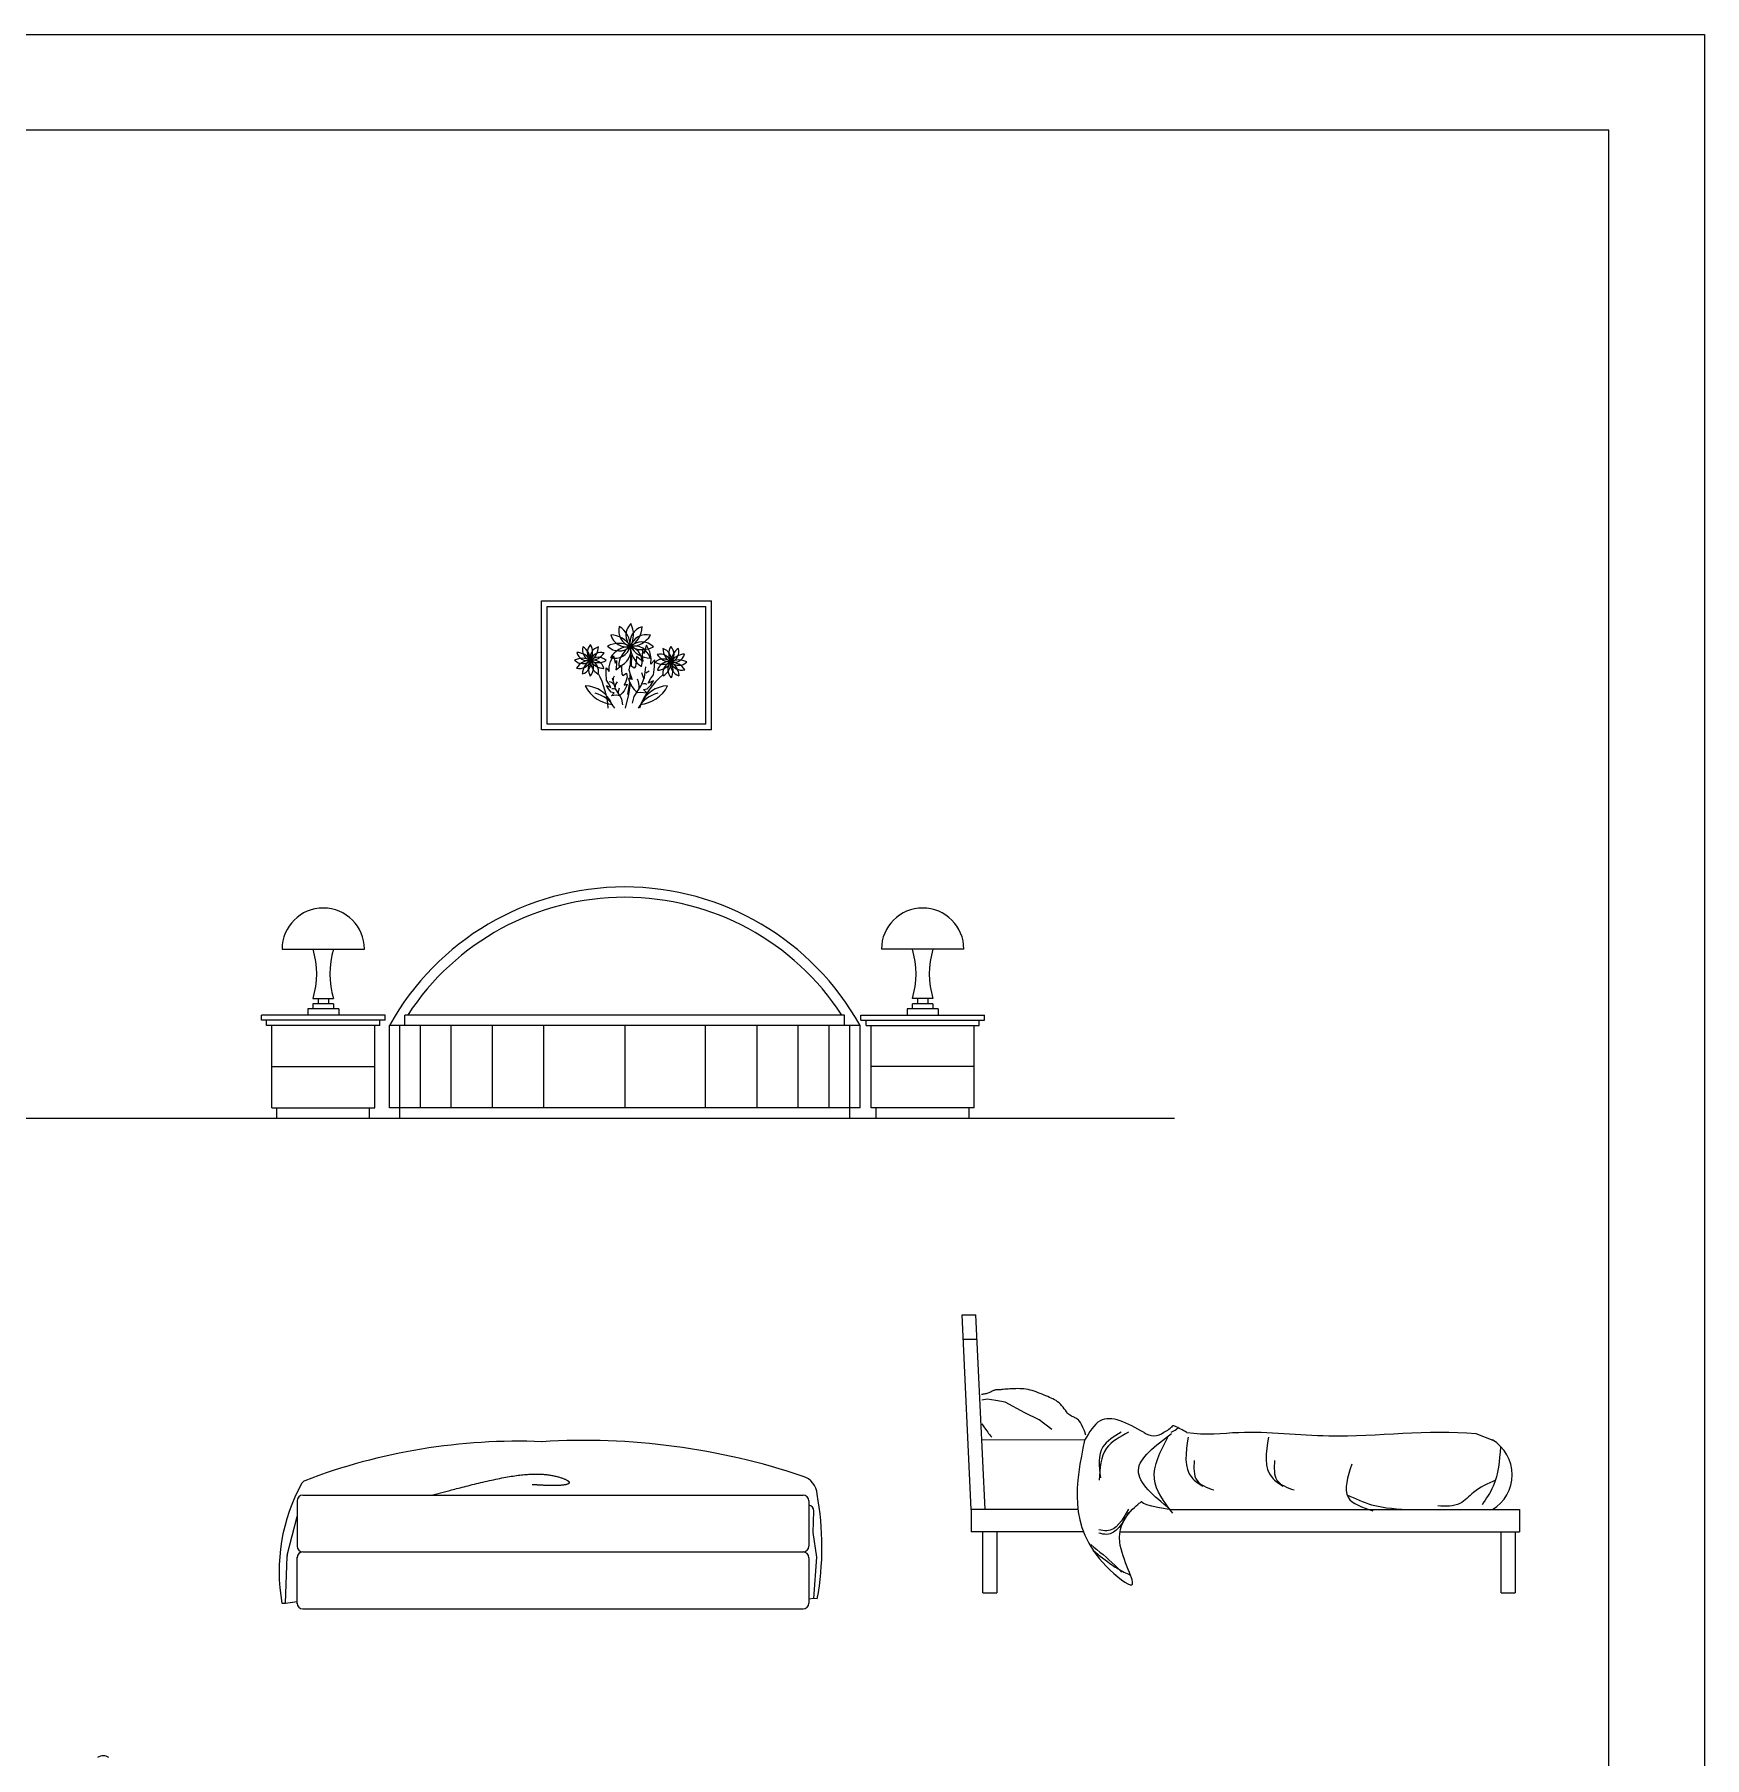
# Model space of a CAD drawing. Header units: inches. Extents: x 4.1 to 46.6, y 13.1 to 37.9.
# Drawn here: x 40.77 to 46.64, y 31.84 to 37.9 of the extents above; entities that cross this region are included whole.
import ezdxf

# ---------------------------------------------------------------- set-up
doc = ezdxf.new("R2010")
doc.units = ezdxf.units.IN
doc.header["$MEASUREMENT"] = 0
for name, color, linetype in [('02', 2, 'Continuous'), ('1', 1, 'Continuous'), ('4', 4, 'Continuous'), ('kadrbm', 4, 'Continuous')]:
    doc.layers.add(name, color=color, linetype=linetype)

# ---------------------------------------------------------------- blocks, each defined once
blk = doc.blocks.new('kadrbm')
at = {"layer": 'kadrbm', "color": 4}
blk.add_lwpolyline([(0, 0), (0, 24.7972), (21, 24.7972), (21, 0), (0, 0)], close=True, dxfattribs=at)
blk.add_lwpolyline([(20.6631, 0.3257), (20.6631, 24.4603), (0.3369, 24.4603), (0.3369, 0.3257), (20.6631, 0.3257)], dxfattribs=at)

msp = doc.modelspace()

# ---------------------------------------------------------------- linework, layer by layer
at = {"layer": '02'}
for p, q in [((42.7919, 35.6932), (42.803, 35.7125)), ((42.803, 35.7125), (42.8071, 35.6987)), ((42.8627, 35.6787), (42.8637, 35.7165)), ((42.8664, 35.676), (42.8675, 35.7162)), ((42.8841, 35.7104), (42.8833, 35.6938)), ((42.8953, 35.7016), (42.8841, 35.7104)), ((42.905, 35.7311), (42.9042, 35.7145)), ((42.9042, 35.7145), (42.9066, 35.6928)), ((42.9112, 35.7208), (42.905, 35.7311)), ((42.9135, 35.734), (42.9112, 35.7208)), ((42.9192, 35.7504), (42.9135, 35.734)), ((42.9314, 35.7265), (42.9192, 35.7504)), ((42.9353, 35.703), (42.9314, 35.7265)), ((42.9344, 35.6831), (42.9353, 35.703)), ((42.7767, 35.6502), (42.7767, 35.671)), ((42.7767, 35.671), (42.7878, 35.6572)), ((42.7781, 35.6267), (42.7767, 35.6502)), ((42.7878, 35.6738), (42.7919, 35.6932)), ((42.7878, 35.6572), (42.7878, 35.6738)), ((42.8034, 35.636), (42.8062, 35.6426)), ((42.8071, 35.6987), (42.8085, 35.6876)), ((42.8085, 35.6876), (42.8141, 35.6959)), ((42.8141, 35.6821), (42.8113, 35.6641)), ((42.8113, 35.6641), (42.821, 35.671)), ((42.8141, 35.6959), (42.8141, 35.6821)), ((42.821, 35.671), (42.8307, 35.6779)), ((42.8307, 35.6779), (42.8307, 35.6641)), ((42.8307, 35.6641), (42.8321, 35.6489)), ((42.8321, 35.6489), (42.8362, 35.6433)), ((42.8362, 35.6433), (42.8487, 35.6516)), ((42.8487, 35.6516), (42.8515, 35.6378)), ((42.861, 35.6799), (42.8569, 35.6635)), ((42.8569, 35.6635), (42.8627, 35.6449)), ((42.8755, 35.6693), (42.861, 35.6799)), ((42.8614, 35.6319), (42.8619, 35.6477)), ((42.8627, 35.6449), (42.8687, 35.6297)), ((42.8808, 35.6757), (42.8755, 35.6693)), ((42.8833, 35.6938), (42.8808, 35.6757)), ((42.9066, 35.6928), (42.8953, 35.7016)), ((42.9063, 35.6426), (42.9025, 35.653)), ((42.9092, 35.6331), (42.9063, 35.6426)), ((42.9124, 35.6364), (42.9166, 35.6738)), ((42.9167, 35.653), (42.9224, 35.6567)), ((42.9224, 35.6567), (42.929, 35.6596)), ((42.9336, 35.6316), (42.9443, 35.6461)), ((42.9485, 35.6991), (42.9344, 35.6831)), ((42.9443, 35.6461), (42.9473, 35.6742)), ((42.9473, 35.6742), (42.9485, 35.6991)), ((42.7864, 35.6143), (42.7781, 35.6267)), ((42.785, 35.5963), (42.7781, 35.6087)), ((42.7781, 35.6087), (42.7933, 35.6018)), ((42.7947, 35.5852), (42.785, 35.5963)), ((42.7933, 35.6018), (42.7864, 35.6143)), ((42.7968, 35.619), (42.7883, 35.6218)), ((42.8058, 35.5824), (42.7947, 35.5852)), ((42.7961, 35.5727), (42.8058, 35.5824)), ((42.8034, 35.6133), (42.7968, 35.619)), ((42.8034, 35.5963), (42.7968, 35.5963)), ((42.8099, 35.5963), (42.7996, 35.6341)), ((42.8034, 35.6284), (42.8034, 35.636)), ((42.8081, 35.5954), (42.8034, 35.5963)), ((42.8224, 35.5769), (42.8099, 35.5963)), ((42.81, 35.6114), (42.8166, 35.6209)), ((42.81, 35.6039), (42.81, 35.6114)), ((42.8204, 35.5888), (42.8242, 35.6001)), ((42.8204, 35.5831), (42.8204, 35.5888)), ((42.8404, 35.5893), (42.8335, 35.581)), ((42.8459, 35.6226), (42.8404, 35.6101)), ((42.8404, 35.6101), (42.8515, 35.6129)), ((42.8487, 35.6059), (42.8404, 35.5893)), ((42.8515, 35.6378), (42.8459, 35.6226)), ((42.8515, 35.6129), (42.8487, 35.6059)), ((42.8531, 35.5767), (42.8604, 35.6207)), ((42.8555, 35.6336), (42.8585, 35.6252)), ((42.8687, 35.6297), (42.8555, 35.6336)), ((42.8569, 35.5767), (42.8632, 35.6145)), ((42.8585, 35.6252), (42.8675, 35.6048)), ((42.8652, 35.6307), (42.8654, 35.6381)), ((42.8675, 35.6048), (42.8753, 35.5945)), ((42.8753, 35.5945), (42.8865, 35.5839)), ((42.8758, 35.5695), (42.8986, 35.6059)), ((42.8865, 35.5839), (42.8982, 35.5851)), ((42.8912, 35.6209), (42.8874, 35.6303)), ((42.8931, 35.6086), (42.8912, 35.6209)), ((42.8931, 35.5992), (42.8931, 35.6086)), ((42.8982, 35.5851), (42.9197, 35.5824)), ((42.8986, 35.6059), (42.9124, 35.6364)), ((42.9035, 35.6143), (42.9092, 35.6152)), ((42.9086, 35.5946), (42.922, 35.5972)), ((42.9197, 35.5824), (42.9086, 35.5946)), ((42.9092, 35.6152), (42.9148, 35.6152)), ((42.9148, 35.6152), (42.9186, 35.6133)), ((42.922, 35.5972), (42.9343, 35.61)), ((42.9246, 35.6171), (42.9336, 35.6316)), ((42.9433, 35.6245), (42.9246, 35.6171)), ((42.9343, 35.61), (42.9433, 35.6245)), ((42.8141, 35.5741), (42.7961, 35.5727)), ((42.8238, 35.5727), (42.8141, 35.5741)), ((42.8321, 35.5603), (42.8224, 35.5769)), ((42.8335, 35.581), (42.8238, 35.5727)), ((42.8362, 35.5409), (42.8321, 35.5603)), ((42.8458, 35.5292), (42.8569, 35.5767)), ((42.8697, 35.5465), (42.8758, 35.5695)), ((41.6372, 34.6808), (41.927, 34.6808)), ((44.0355, 34.6808), (43.7457, 34.6808)), ((41.7459, 34.5069), (41.8183, 34.5069)), ((41.764, 34.5069), (41.764, 34.4888)), ((41.8002, 34.5069), (41.8002, 34.4888)), ((43.9268, 34.5069), (43.8544, 34.5069)), ((43.8725, 34.5069), (43.8725, 34.4888)), ((43.9087, 34.5069), (43.9087, 34.4888)), ((41.9995, 34.4489), (41.5648, 34.4489)), ((41.5648, 34.4308), (41.5648, 34.4489)), ((41.9995, 34.4308), (41.5648, 34.4308)), ((41.5829, 34.4127), (41.5829, 34.4308)), ((41.8365, 34.4707), (41.7278, 34.4707)), ((41.7278, 34.4707), (41.7278, 34.4489)), ((41.8183, 34.4888), (41.7459, 34.4888)), ((41.7459, 34.4888), (41.7459, 34.4707)), ((41.8183, 34.4888), (41.8183, 34.4707)), ((41.8365, 34.4707), (41.8365, 34.4489)), ((41.9814, 34.4127), (41.9814, 34.4308)), ((41.9995, 34.4308), (41.9995, 34.4489)), ((43.6159, 34.4489), (42.0693, 34.4489)), ((42.0693, 34.4127), (42.0693, 34.4489)), ((43.6159, 34.4127), (43.6159, 34.4489)), ((43.6733, 34.4308), (43.6733, 34.4489)), ((43.6733, 34.4489), (44.108, 34.4489)), ((43.6733, 34.4308), (44.108, 34.4308)), ((43.6914, 34.4127), (43.6914, 34.4308)), ((43.8363, 34.4707), (43.8363, 34.4489)), ((43.9449, 34.4707), (43.8363, 34.4707)), ((43.8544, 34.4707), (43.8544, 34.4888)), ((43.9268, 34.4888), (43.8544, 34.4888)), ((43.9268, 34.4888), (43.9268, 34.4707)), ((43.9449, 34.4707), (43.9449, 34.4489)), ((44.0898, 34.4127), (44.0898, 34.4308)), ((44.108, 34.4308), (44.108, 34.4489)), ((41.9814, 34.4127), (41.5829, 34.4127)), ((41.601, 34.1229), (41.601, 34.4127)), ((41.9632, 34.1229), (41.9632, 34.4127)), ((43.6703, 34.4127), (42.0149, 34.4127)), ((42.8426, 34.4127), (42.8426, 34.1229)), ((43.6914, 34.4127), (44.0898, 34.4127)), ((43.7095, 34.1229), (43.7095, 34.4127)), ((44.0717, 34.1229), (44.0717, 34.4127)), ((41.601, 34.2678), (41.9632, 34.2678)), ((44.0717, 34.2678), (43.7095, 34.2678)), ((41.601, 34.1229), (41.9632, 34.1229)), ((41.6191, 34.0867), (41.6191, 34.1229)), ((41.9451, 34.0867), (41.9451, 34.1229)), ((43.6703, 34.1229), (42.0149, 34.1229)), ((44.0717, 34.1229), (43.7095, 34.1229)), ((43.7276, 34.0867), (43.7276, 34.1229)), ((44.0536, 34.0867), (44.0536, 34.1229)), ((42.2846, 32.7918), (42.2917, 32.7936)), ((42.2917, 32.7936), (42.2989, 32.7954)), ((42.2989, 32.7954), (42.3063, 32.7972)), ((42.3063, 32.7972), (42.3137, 32.799)), ((42.3137, 32.799), (42.3212, 32.8008)), ((42.3212, 32.8008), (42.3287, 32.8026)), ((42.3287, 32.8026), (42.3362, 32.8044)), ((42.3362, 32.8044), (42.3438, 32.8062)), ((42.3438, 32.8062), (42.3514, 32.8079)), ((42.3514, 32.8079), (42.3589, 32.8097)), ((42.3589, 32.8097), (42.3665, 32.8114)), ((42.3665, 32.8114), (42.374, 32.813)), ((42.374, 32.813), (42.3814, 32.8146)), ((42.3814, 32.8146), (42.3888, 32.8162)), ((42.3888, 32.8162), (42.3961, 32.8177)), ((42.3961, 32.8177), (42.4032, 32.8192)), ((42.4032, 32.8192), (42.4103, 32.8206)), ((42.4103, 32.8206), (42.4172, 32.8219)), ((42.4172, 32.8219), (42.424, 32.8232)), ((42.424, 32.8232), (42.4307, 32.8244)), ((42.4307, 32.8244), (42.4372, 32.8255)), ((42.4372, 32.8255), (42.4436, 32.8265)), ((42.4436, 32.8265), (42.4498, 32.8275)), ((42.4498, 32.8275), (42.4559, 32.8284)), ((42.4559, 32.8284), (42.4619, 32.8292)), ((42.4619, 32.8292), (42.4677, 32.83)), ((42.4677, 32.83), (42.4735, 32.8307)), ((42.4735, 32.8307), (42.4791, 32.8313)), ((42.4791, 32.8313), (42.4846, 32.8319)), ((42.4846, 32.8319), (42.49, 32.8324)), ((42.49, 32.8324), (42.4953, 32.8329)), ((42.4953, 32.8329), (42.5004, 32.8333)), ((42.5004, 32.8333), (42.5055, 32.8336)), ((42.5055, 32.8336), (42.5105, 32.8339)), ((42.5105, 32.8339), (42.5154, 32.8341)), ((42.5154, 32.8341), (42.5201, 32.8342)), ((42.5326, 32.7961), (42.5167, 32.7971)), ((42.5201, 32.8342), (42.5248, 32.8343)), ((42.5248, 32.8343), (42.5294, 32.8344)), ((42.5294, 32.8344), (42.534, 32.8344)), ((42.5343, 32.796), (42.5326, 32.7961)), ((42.534, 32.8344), (42.5384, 32.8343)), ((42.536, 32.7958), (42.5343, 32.796)), ((42.5378, 32.7957), (42.536, 32.7958)), ((42.5398, 32.7956), (42.5378, 32.7957)), ((42.5384, 32.8343), (42.5428, 32.8342)), ((42.5418, 32.7955), (42.5398, 32.7956)), ((42.5439, 32.7954), (42.5418, 32.7955)), ((42.5428, 32.8342), (42.5471, 32.834)), ((42.5461, 32.7953), (42.5439, 32.7954)), ((42.5483, 32.7951), (42.5461, 32.7953)), ((42.5471, 32.834), (42.5513, 32.8338)), ((42.5506, 32.795), (42.5483, 32.7951)), ((42.553, 32.7949), (42.5506, 32.795)), ((42.5513, 32.8338), (42.5554, 32.8335)), ((42.5555, 32.7948), (42.553, 32.7949)), ((42.5554, 32.8335), (42.5595, 32.8331)), ((42.5579, 32.7946), (42.5555, 32.7948)), ((42.5605, 32.7945), (42.5579, 32.7946)), ((42.5595, 32.8331), (42.5635, 32.8328)), ((42.5631, 32.7944), (42.5605, 32.7945)), ((42.5657, 32.7943), (42.5631, 32.7944)), ((42.5635, 32.8328), (42.5675, 32.8323)), ((42.5683, 32.7942), (42.5657, 32.7943)), ((42.5675, 32.8323), (42.5714, 32.8319)), ((42.571, 32.7941), (42.5683, 32.7942)), ((42.5737, 32.7941), (42.571, 32.7941)), ((42.5714, 32.8319), (42.5753, 32.8313)), ((42.5764, 32.794), (42.5737, 32.7941)), ((42.5753, 32.8313), (42.579, 32.8308)), ((42.5792, 32.7939), (42.5764, 32.794)), ((42.579, 32.8308), (42.5828, 32.8302)), ((42.5819, 32.7939), (42.5792, 32.7939)), ((42.5847, 32.7938), (42.5819, 32.7939)), ((42.5828, 32.8302), (42.5865, 32.8295)), ((42.5874, 32.7938), (42.5847, 32.7938)), ((42.5865, 32.8295), (42.5901, 32.8288)), ((42.5902, 32.7938), (42.5874, 32.7938)), ((42.5901, 32.8288), (42.5936, 32.8281)), ((42.5929, 32.7938), (42.5902, 32.7938)), ((42.5956, 32.7938), (42.5929, 32.7938)), ((42.5936, 32.8281), (42.597, 32.8274)), ((42.5983, 32.7939), (42.5956, 32.7938)), ((42.597, 32.8274), (42.6004, 32.8266)), ((42.601, 32.7939), (42.5983, 32.7939)), ((42.6004, 32.8266), (42.6037, 32.8258)), ((42.6036, 32.794), (42.601, 32.7939)), ((42.6062, 32.7941), (42.6036, 32.794)), ((42.6037, 32.8258), (42.6069, 32.825)), ((42.6088, 32.7942), (42.6062, 32.7941)), ((42.6069, 32.825), (42.61, 32.8241)), ((42.6113, 32.7943), (42.6088, 32.7942)), ((42.61, 32.8241), (42.613, 32.8233)), ((42.6138, 32.7945), (42.6113, 32.7943)), ((42.613, 32.8233), (42.6159, 32.8224)), ((42.6162, 32.7946), (42.6138, 32.7945)), ((42.6159, 32.8224), (42.6187, 32.8215)), ((42.6186, 32.7948), (42.6162, 32.7946)), ((42.6209, 32.795), (42.6186, 32.7948)), ((42.6187, 32.8215), (42.6214, 32.8206)), ((42.6231, 32.7953), (42.6209, 32.795)), ((42.6214, 32.8206), (42.624, 32.8196)), ((42.6253, 32.7955), (42.6231, 32.7953)), ((42.624, 32.8196), (42.6265, 32.8187)), ((42.6274, 32.7958), (42.6253, 32.7955)), ((42.6265, 32.8187), (42.6289, 32.8178)), ((42.6294, 32.7961), (42.6274, 32.7958)), ((42.6289, 32.8178), (42.6311, 32.8168)), ((42.6313, 32.7964), (42.6294, 32.7961)), ((42.6311, 32.8168), (42.6332, 32.8159)), ((42.6331, 32.7968), (42.6313, 32.7964)), ((42.6349, 32.7971), (42.6331, 32.7968)), ((42.6332, 32.8159), (42.6352, 32.8149)), ((42.6365, 32.7975), (42.6349, 32.7971)), ((42.6352, 32.8149), (42.637, 32.814)), ((42.6381, 32.7979), (42.6365, 32.7975)), ((42.637, 32.814), (42.6387, 32.8131)), ((42.6396, 32.7984), (42.6381, 32.7979)), ((42.6387, 32.8131), (42.6403, 32.8122)), ((42.6409, 32.7988), (42.6396, 32.7984)), ((42.6403, 32.8122), (42.6417, 32.8113)), ((42.6421, 32.7993), (42.6409, 32.7988)), ((42.6417, 32.8113), (42.643, 32.8104)), ((42.6432, 32.7998), (42.6421, 32.7993)), ((42.643, 32.8104), (42.6441, 32.8095)), ((42.6442, 32.8003), (42.6432, 32.7998)), ((42.6441, 32.8095), (42.6451, 32.8086)), ((42.6451, 32.8009), (42.6442, 32.8003)), ((42.6451, 32.8086), (42.6459, 32.8078)), ((42.6458, 32.8015), (42.6451, 32.8009)), ((42.6464, 32.8021), (42.6458, 32.8015)), ((42.6459, 32.8078), (42.6465, 32.807)), ((42.6469, 32.8027), (42.6464, 32.8021)), ((42.6465, 32.807), (42.647, 32.8062)), ((42.6472, 32.8033), (42.6469, 32.8027)), ((42.647, 32.8062), (42.6473, 32.8055)), ((42.6474, 32.804), (42.6472, 32.8033)), ((42.6473, 32.8055), (42.6474, 32.8047)), ((42.6474, 32.8047), (42.6474, 32.804)), ((41.69, 32.74), (41.69, 32.5803)), ((41.71, 32.76), (43.47, 32.76)), ((42.1676, 32.7612), (42.2128, 32.7732)), ((42.2128, 32.7732), (42.2175, 32.7744)), ((42.2175, 32.7744), (42.2225, 32.7757)), ((42.2225, 32.7757), (42.2277, 32.7771)), ((42.2277, 32.7771), (42.2332, 32.7785)), ((42.2332, 32.7785), (42.2389, 32.78)), ((42.2389, 32.78), (42.2449, 32.7816)), ((42.2449, 32.7816), (42.2511, 32.7832)), ((42.2511, 32.7832), (42.2574, 32.7848)), ((42.2574, 32.7848), (42.264, 32.7865)), ((42.264, 32.7865), (42.2707, 32.7882)), ((42.2707, 32.7882), (42.2776, 32.79)), ((42.2776, 32.79), (42.2846, 32.7918)), ((43.49, 32.74), (43.49, 32.5803)), ((41.6553, 32.5495), (41.6899, 32.6853)), ((43.5058, 32.6294), (43.5082, 32.7041)), ((43.5179, 32.542), (43.5058, 32.6294)), ((41.71, 32.5603), (43.47, 32.5603)), ((41.6487, 32.3805), (41.6547, 32.5453)), ((41.69, 32.3783), (41.69, 32.5423)), ((43.49, 32.5403), (43.49, 32.3803)), ((43.5074, 32.397), (43.5179, 32.542)), ((41.6366, 32.3805), (41.6487, 32.3805)), ((41.6487, 32.3805), (41.69, 32.386)), ((43.5074, 32.397), (43.49, 32.3938)), ((43.5198, 32.3954), (43.5074, 32.397)), ((41.71, 32.3603), (43.47, 32.3603))]:
    msp.add_line(p, q, dxfattribs=at)
for points in [[(43.1477, 35.4523), (42.5492, 35.4523), (42.5492, 35.9062), (43.1477, 35.9062)], [(43.1277, 35.4723), (42.5692, 35.4723), (42.5692, 35.8862), (43.1277, 35.8862)], [(43.1277, 35.4723), (43.1277, 35.8862)], [(43.1477, 35.4523), (43.1477, 35.9062)], [(42.0149, 34.1229), (42.0149, 34.4127)], [(42.0512, 34.0867), (42.0512, 34.4127)], [(42.1236, 34.1229), (42.1236, 34.4127)], [(42.2323, 34.1229), (42.2323, 34.4127)], [(42.3772, 34.1229), (42.3772, 34.4127)], [(42.5583, 34.1229), (42.5583, 34.4127)], [(43.1269, 34.1229), (43.1269, 34.4127)], [(43.308, 34.1229), (43.308, 34.4127)], [(43.4529, 34.1229), (43.4529, 34.4127)], [(43.5616, 34.1229), (43.5616, 34.4127)], [(43.6341, 34.0867), (43.6341, 34.4127)], [(43.6703, 34.1229), (43.6703, 34.4127)]]:
    msp.add_lwpolyline(points, dxfattribs=at)
for centre, radius, start, end in [((42.9045, 35.7856), 0.0578, 134.8613, 223.51345), ((42.7901, 35.7872), 0.0834, 330.24893, 28.12582), ((42.7905, 35.7037), 0.0834, 30.24893, 88.12582), ((42.8491, 35.8019), 0.0578, 194.8613, 283.51345), ((42.879, 35.8012), 0.0578, 164.8613, 253.51345), ((42.7792, 35.7454), 0.0834, 0.24893, 58.12582), ((42.9188, 35.7593), 0.0578, 104.8613, 193.51345), ((42.8206, 35.8178), 0.0834, 300.24893, 358.12582), ((42.918, 35.7294), 0.0578, 74.8613, 163.51345), ((42.8622, 35.8292), 0.0834, 270.24893, 328.12582), ((42.6933, 35.6469), 0.0573, 60.24893, 118.12582), ((42.7125, 35.7352), 0.0397, 194.8613, 283.51345), ((42.6723, 35.6678), 0.0573, 30.24893, 88.12582), ((42.7331, 35.7347), 0.0397, 164.8613, 253.51345), ((42.6645, 35.6964), 0.0573, 0.24893, 58.12582), ((42.7506, 35.724), 0.0397, 134.8613, 223.51345), ((42.7604, 35.7059), 0.0397, 104.8613, 193.51345), ((42.672, 35.7251), 0.0573, 330.24893, 28.12582), ((42.6929, 35.7462), 0.0573, 300.24893, 358.12582), ((42.7599, 35.6854), 0.0397, 74.8613, 163.51345), ((42.7215, 35.754), 0.0573, 270.24893, 328.12582), ((42.7491, 35.6679), 0.0397, 44.8613, 133.51345), ((42.8212, 35.6733), 0.0834, 60.24893, 118.12582), ((42.8228, 35.7877), 0.0578, 224.8613, 313.51345), ((42.8629, 35.6623), 0.0834, 90.24893, 148.12582), ((42.8072, 35.7622), 0.0578, 254.8613, 343.51345), ((42.9046, 35.6737), 0.0834, 120.24893, 178.12582), ((42.8064, 35.7323), 0.0578, 284.8613, 13.51345), ((42.9024, 35.7039), 0.0578, 44.8613, 133.51345), ((42.8761, 35.6896), 0.0578, 14.8613, 103.51345), ((42.946, 35.7461), 0.0834, 180.24893, 238.12582), ((42.8462, 35.6904), 0.0578, 344.8613, 73.51345), ((42.9346, 35.7878), 0.0834, 210.24893, 268.12582), ((42.904, 35.8182), 0.0834, 240.24893, 298.12582), ((42.967, 35.6794), 0.0397, 16.48655, 105.1387), ((43.0053, 35.748), 0.0573, 211.87418, 269.75107), ((42.9664, 35.6999), 0.0397, 346.48655, 75.1387), ((43.0339, 35.7402), 0.0573, 181.87418, 239.75107), ((43.0548, 35.7191), 0.0573, 151.87418, 209.75107), ((42.9762, 35.718), 0.0397, 316.48655, 45.1387), ((42.9938, 35.7287), 0.0397, 286.48655, 15.1387), ((43.0624, 35.6904), 0.0573, 121.87418, 179.75107), ((43.0143, 35.7292), 0.0397, 256.48655, 345.1387), ((43.0546, 35.6618), 0.0573, 91.87418, 149.75107), ((42.6945, 35.7254), 0.0397, 224.8613, 313.51345), ((42.6837, 35.7079), 0.0397, 254.8613, 343.51345), ((42.722, 35.6393), 0.0573, 90.24893, 148.12582), ((42.6832, 35.6874), 0.0397, 284.8613, 13.51345), ((42.7507, 35.6471), 0.0573, 120.24893, 178.12582), ((42.7716, 35.6682), 0.0573, 150.24893, 208.12582), ((42.693, 35.6693), 0.0397, 314.8613, 43.51345), ((42.7311, 35.658), 0.0397, 14.8613, 103.51345), ((42.7502, 35.7464), 0.0573, 240.24893, 298.12582), ((42.7713, 35.7255), 0.0573, 210.24893, 268.12582), ((42.7105, 35.6586), 0.0397, 344.8613, 73.51345), ((42.7791, 35.6969), 0.0573, 180.24893, 238.12582), ((42.4646, 35.5056), 0.3204, 4.22442, 27.17267), ((43.1554, 35.4307), 0.2794, 129.64658, 159.37252), ((42.9777, 35.6619), 0.0397, 46.48655, 135.1387), ((42.9766, 35.7404), 0.0573, 241.87418, 299.75107), ((42.9958, 35.652), 0.0397, 76.48655, 165.1387), ((42.9555, 35.7195), 0.0573, 271.87418, 329.75107), ((43.0163, 35.6526), 0.0397, 106.48655, 195.1387), ((42.9477, 35.6909), 0.0573, 301.87418, 359.75107), ((43.0338, 35.6633), 0.0397, 136.48655, 225.1387), ((43.0436, 35.6814), 0.0397, 166.48655, 255.1387), ((43.0335, 35.6409), 0.0573, 61.87418, 119.75107), ((43.0324, 35.7194), 0.0397, 226.48655, 315.1387), ((42.9762, 35.6411), 0.0573, 1.87418, 59.75107), ((43.0431, 35.7019), 0.0397, 196.48655, 285.1387), ((43.0048, 35.6333), 0.0573, 31.87418, 89.75107), ((42.9553, 35.6622), 0.0573, 331.87418, 29.75107), ((42.8105, 35.661), 0.1197, 206.80802, 265.14689), ((42.7018, 35.5039), 0.1031, 21.64766, 88.9923), ((42.7089, 35.4714), 0.1142, 30.40225, 75.02572), ((42.988, 35.4714), 0.1142, 104.97428, 149.59775), ((42.8864, 35.661), 0.1197, 274.85311, 333.19198), ((42.9951, 35.5039), 0.1031, 91.0077, 158.35234), ((42.8426, 33.9528), 0.9469, 29.05867, 150.94133), ((42.8426, 33.9528), 0.9106, 33.01144, 146.98856), ((41.7821, 34.6808), 0.1449, 0, 180), ((43.8906, 34.6808), 0.1449, 0, 180), ((41.4606, 34.5938), 0.2983, 343.05448, 16.94552), ((42.1037, 34.5938), 0.2983, 163.05448, 196.94552), ((43.569, 34.5938), 0.2983, 343.05448, 16.94552), ((44.2122, 34.5938), 0.2983, 163.05448, 196.94552), ((42.4691, 30.8421), 2.1078, 87.76029, 110.91113), ((42.6995, 30.5444), 2.4084, 71.3458, 93.52279), ((42.2668, 32.4927), 0.6401, 151.09674, 190.0982), ((41.724, 32.7924), 0.02, 110.91113, 151.09674), ((43.4513, 32.7608), 0.068, 2.02456, 74.20091), ((41.71, 32.74), 0.02, 90, 180), ((43.47, 32.74), 0.02, 0, 90), ((42.5256, 32.5778), 1.0108, 349.60228, 10.57027), ((43.4882, 32.7047), 0.02, 358.16423, 84.71344), ((41.71, 32.5803), 0.02, 180, 270), ((41.71, 32.5403), 0.02, 90, 180), ((43.47, 32.5803), 0.02, 270, 0), ((43.47, 32.5403), 0.02, 0, 90), ((41.6747, 32.5445), 0.02, 165.72749, 177.92497), ((41.71, 32.3803), 0.02, 180, 270), ((43.47, 32.3803), 0.02, 270, 0)]:
    msp.add_arc(centre, radius, start, end, dxfattribs=at)
at = {"layer": '1'}
for p, q in [((24.4808, 34.0867), (44.777, 34.0867)), ((44.0612, 32.7097), (44.0293, 33.3948)), ((44.0293, 33.3944), (44.078, 33.3944)), ((44.1101, 32.7097), (44.078, 33.3944)), ((44.0333, 33.3087), (44.0823, 33.3087)), ((44.1006, 33.1149), (44.0975, 33.1148)), ((44.1173, 33.0974), (44.0988, 33.0949)), ((44.1038, 33.1151), (44.1006, 33.1149)), ((44.107, 33.1156), (44.1038, 33.1151)), ((44.1102, 33.1163), (44.107, 33.1156)), ((44.1135, 33.1171), (44.1102, 33.1163)), ((44.1168, 33.118), (44.1135, 33.1171)), ((44.12, 33.1191), (44.1168, 33.118)), ((44.148, 33.0937), (44.1173, 33.0974)), ((44.1231, 33.1202), (44.12, 33.1191)), ((44.1262, 33.1215), (44.1231, 33.1202)), ((44.1292, 33.1228), (44.1262, 33.1215)), ((44.1321, 33.1242), (44.1292, 33.1228)), ((44.1349, 33.1255), (44.1321, 33.1242)), ((44.1376, 33.1268), (44.1349, 33.1255)), ((44.1401, 33.1279), (44.1376, 33.1268)), ((44.1425, 33.1289), (44.1401, 33.1279)), ((44.1447, 33.1297), (44.1425, 33.1289)), ((44.1468, 33.1303), (44.1447, 33.1297)), ((44.1489, 33.1306), (44.1468, 33.1303)), ((44.151, 33.1308), (44.1489, 33.1306)), ((44.1531, 33.1309), (44.151, 33.1308)), ((44.1556, 33.131), (44.1531, 33.1309)), ((44.1583, 33.1311), (44.1556, 33.131)), ((44.1615, 33.1311), (44.1583, 33.1311)), ((44.1651, 33.1313), (44.1615, 33.1311)), ((44.1694, 33.1316), (44.1651, 33.1313)), ((44.1742, 33.132), (44.1694, 33.1316)), ((44.1794, 33.1325), (44.1742, 33.132)), ((44.1852, 33.133), (44.1794, 33.1325)), ((44.1912, 33.1335), (44.1852, 33.133)), ((44.1976, 33.1339), (44.1912, 33.1335)), ((44.2042, 33.1343), (44.1976, 33.1339)), ((44.211, 33.1347), (44.2042, 33.1343)), ((44.218, 33.1348), (44.211, 33.1347)), ((44.225, 33.1349), (44.218, 33.1348)), ((44.2322, 33.1347), (44.225, 33.1349)), ((44.2394, 33.1343), (44.2322, 33.1347)), ((44.2466, 33.1337), (44.2394, 33.1343)), ((44.2539, 33.1328), (44.2466, 33.1337)), ((44.2612, 33.1315), (44.2539, 33.1328)), ((44.2685, 33.13), (44.2612, 33.1315)), ((44.2757, 33.128), (44.2685, 33.13)), ((44.2829, 33.1258), (44.2757, 33.128)), ((44.2901, 33.1233), (44.2829, 33.1258)), ((44.2971, 33.1206), (44.2901, 33.1233)), ((44.3041, 33.1178), (44.2971, 33.1206)), ((44.311, 33.115), (44.3041, 33.1178)), ((44.3177, 33.1121), (44.311, 33.115)), ((44.3243, 33.1094), (44.3177, 33.1121)), ((44.3307, 33.1068), (44.3243, 33.1094)), ((44.3369, 33.1042), (44.3307, 33.1068)), ((44.343, 33.1016), (44.3369, 33.1042)), ((44.3489, 33.0989), (44.343, 33.1016)), ((44.3546, 33.0959), (44.3489, 33.0989)), ((44.1812, 33.0875), (44.148, 33.0937)), ((44.25, 33.0495), (44.1812, 33.0875)), ((44.3004, 33.0249), (44.25, 33.0495)), ((44.3601, 33.0927), (44.3546, 33.0959)), ((44.3654, 33.089), (44.3601, 33.0927)), ((44.3705, 33.0848), (44.3654, 33.089)), ((44.3754, 33.08), (44.3705, 33.0848)), ((44.38, 33.0749), (44.3754, 33.08)), ((44.3845, 33.0695), (44.38, 33.0749)), ((44.3887, 33.064), (44.3845, 33.0695)), ((44.3927, 33.0587), (44.3887, 33.064)), ((44.3966, 33.0537), (44.3927, 33.0587)), ((44.4003, 33.0491), (44.3966, 33.0537)), ((44.4038, 33.0453), (44.4003, 33.0491)), ((44.4072, 33.0423), (44.4038, 33.0453)), ((44.4104, 33.0399), (44.4072, 33.0423)), ((44.4136, 33.0381), (44.4104, 33.0399)), ((44.4168, 33.0366), (44.4136, 33.0381)), ((44.4199, 33.0354), (44.4168, 33.0366)), ((44.0985, 33.0108), (44.1059, 33.0006)), ((44.1059, 33.0006), (44.1115, 32.9928)), ((44.1115, 32.9928), (44.1159, 32.9867)), ((44.1159, 32.9867), (44.1195, 32.9819)), ((44.1195, 32.9819), (44.1226, 32.9777)), ((44.1226, 32.9777), (44.1257, 32.9737)), ((44.3448, 32.9915), (44.3004, 33.0249)), ((44.4231, 33.0341), (44.4199, 33.0354)), ((44.4264, 33.0327), (44.4231, 33.0341)), ((44.4298, 33.031), (44.4264, 33.0327)), ((44.4334, 33.0288), (44.4298, 33.031)), ((44.4372, 33.0258), (44.4334, 33.0288)), ((44.4412, 33.0216), (44.4372, 33.0258)), ((44.4454, 33.016), (44.4412, 33.0216)), ((44.4498, 33.0084), (44.4454, 33.016)), ((44.4545, 32.9988), (44.4498, 33.0084)), ((44.4594, 32.9865), (44.4545, 32.9988)), ((44.4646, 32.9715), (44.4594, 32.9865)), ((45.837, 32.9769), (45.8965, 32.9531)), ((44.4603, 32.9531), (44.0985, 32.9547)), ((44.1257, 32.9737), (44.1292, 32.9692)), ((44.1292, 32.9692), (44.1335, 32.9638)), ((44.4367, 32.7097), (44.0612, 32.7097)), ((44.0612, 32.7097), (44.0612, 32.6315)), ((44.7642, 32.7097), (45.9896, 32.7097)), ((45.9896, 32.7097), (45.9896, 32.6315)), ((44.4564, 32.6315), (44.0612, 32.6315)), ((44.1027, 32.4163), (44.1027, 32.6315)), ((44.1516, 32.6315), (44.1516, 32.4163)), ((44.5852, 32.6315), (45.9896, 32.6315)), ((45.9258, 32.4163), (45.9258, 32.6315)), ((45.9747, 32.6315), (45.9747, 32.4163)), ((44.1027, 32.4163), (44.1516, 32.4163)), ((45.9258, 32.4163), (45.9747, 32.4163))]:
    msp.add_line(p, q, dxfattribs=at)
for centre, radius, start, end in [((44.7041, 33.0245), 0.0556, 231.24265, 309.31225), ((44.7734, 32.9954), 0.00899, 58.77524, 150.31506), ((44.2788, 32.0142), 1.1078, 60.78533, 63.25105), ((45.823, 32.832), 0.1417, 300.33442, 59.66558)]:
    msp.add_arc(centre, radius, start, end, dxfattribs=at)
for points, knots in [([(44.6693, 32.9811), (44.6117, 33.0126), (44.5227, 33.0612), (44.4766, 32.9814), (44.4603, 32.9531)], [0, 0, 0, 0, 1.634834, 2.530205, 2.530205, 2.530205, 2.530205]), ([(44.5891, 32.9815), (44.5633, 32.9664), (44.5038, 32.9318), (44.5114, 32.8615), (44.5156, 32.8217)], [0, 0, 0, 0, 0.848302, 1.955367, 1.955367, 1.955367, 1.955367]), ([(44.615, 32.9815), (44.5848, 32.9656), (44.5184, 32.9306), (44.5138, 32.8546), (44.5113, 32.8131)], [0, 0, 0, 0, 0.980563, 2.158445, 2.158445, 2.158445, 2.158445]), ([(44.7616, 32.7101), (44.7048, 32.7565), (44.5923, 32.8483), (44.7088, 32.9341), (44.7664, 32.9766)], [0, 0, 0, 0, 1.812711, 3.591917, 3.591917, 3.591917, 3.591917]), ([(44.7393, 32.9815), (44.7455, 32.9848), (44.7576, 32.9913), (44.7671, 33.0013), (44.7652, 32.9995)], [0, 0, 0, 0, 0.2126447, 0.4197354, 0.4197354, 0.4197354, 0.4197354]), ([(44.7652, 32.9815), (44.7714, 32.9848), (44.78, 32.9893), (44.7871, 32.9957), (44.7891, 32.9975)], [0, 0, 0, 0, 21.264852, 29.493692, 29.493692, 29.493692, 29.493692]), ([(44.8195, 32.9811), (44.8862, 32.971), (45.0496, 32.9931), (45.3852, 32.9485), (45.6672, 32.9935), (45.837, 32.9769)], [0, 0, 0, 0, 179.821939, 503.870642, 1031.699079, 1031.699079, 1031.699079, 1031.699079]), ([(44.4603, 32.9531), (44.429, 32.8031), (44.3904, 32.6155), (44.6782, 32.3915), (44.5211, 32.6463), (44.704, 32.7631), (44.6392, 32.728), (44.7642, 32.7097)], [1.019639, 1.019639, 1.019639, 1.019639, 459.525885, 574.22624, 734.246562, 953.61651, 1117.063773, 1117.063773, 1117.063773, 1117.063773]), ([(44.7706, 32.6965), (44.7406, 32.736), (44.6768, 32.8201), (44.7268, 32.9143), (44.7533, 32.9642)], [0, 0, 0, 0, 1.402366, 2.979872, 2.979872, 2.979872, 2.979872]), ([(44.8243, 32.9642), (44.8162, 32.9099), (44.8054, 32.837), (44.8617, 32.8008), (44.8762, 32.7915)], [0, 0, 0, 0, 1.46268, 1.966196, 1.966196, 1.966196, 1.966196]), ([(45.1066, 32.9642), (45.0985, 32.9099), (45.0877, 32.837), (45.144, 32.8008), (45.1584, 32.7915)], [0, 0, 0, 0, 1.46268, 1.966196, 1.966196, 1.966196, 1.966196]), ([(45.9232, 32.9296), (45.9196, 32.8817), (45.9141, 32.8079), (45.8728, 32.7477), (45.8584, 32.7267)], [0, 0, 0, 0, 1.437174, 2.20948, 2.20948, 2.20948, 2.20948]), ([(44.8459, 32.8822), (44.8445, 32.8562), (44.8416, 32.8044), (44.8906, 32.7872), (44.9151, 32.7785)], [0, 0, 0, 0, 0.711766, 1.423912, 1.423912, 1.423912, 1.423912]), ([(45.1282, 32.8822), (45.1268, 32.8562), (45.1239, 32.8044), (45.1729, 32.7872), (45.1973, 32.7785)], [0, 0, 0, 0, 0.711766, 1.423912, 1.423912, 1.423912, 1.423912]), ([(45.4004, 32.8692), (45.3856, 32.8249), (45.3584, 32.7434), (45.4377, 32.7171), (45.4739, 32.7051)], [0, 0, 0, 0, 1.199162, 2.207267, 2.207267, 2.207267, 2.207267]), ([(45.906, 32.8131), (45.8787, 32.8011), (45.8326, 32.7808), (45.7802, 32.7186), (45.7306, 32.721), (45.7029, 32.7224)], [0, 0, 0, 0, 0.909429, 1.537068, 2.337073, 2.337073, 2.337073, 2.337073]), ([(45.3831, 32.7613), (45.4115, 32.7482), (45.4838, 32.715), (45.5637, 32.7116), (45.6121, 32.7094)], [0, 0, 0, 0, 0.951427, 2.419801, 2.419801, 2.419801, 2.419801]), ([(44.6147, 32.7108), (44.5932, 32.6732), (44.5662, 32.6258), (44.5198, 32.6363), (44.5101, 32.6384)], [0, 0, 0, 0, 1.104247, 1.394939, 1.394939, 1.394939, 1.394939]), ([(44.6147, 32.6987), (44.5932, 32.6612), (44.5662, 32.6138), (44.5198, 32.6242), (44.5101, 32.6264)], [0, 0, 0, 0, 1.104247, 1.394939, 1.394939, 1.394939, 1.394939]), ([(44.482, 32.5862), (44.5109, 32.5629), (44.5486, 32.5324), (44.5826, 32.4979), (44.5905, 32.4898)], [0, 0, 0, 0, 1.136717, 1.485426, 1.485426, 1.485426, 1.485426]), ([(44.49, 32.5661), (44.5123, 32.5481), (44.5468, 32.5202), (44.5917, 32.4924), (44.6136, 32.4826), (44.6213, 32.4793)], [0, 0, 0, 0, 87.958783, 135.893335, 161.404359, 161.404359, 161.404359, 161.404359])]:
    msp.add_open_spline(points, degree=3, knots=knots, dxfattribs=at)
at = {"layer": '4'}
msp.add_arc((41.0083, 31.8058), 0.0372, 57.48047, 122.51953, dxfattribs=at)

# ---------------------------------------------------------------- block references
at = {"layer": 'kadrbm'}
msp.add_blockref('kadrbm', (25.641, 13.1016), dxfattribs=at)

doc.saveas('drawing.dxf')
